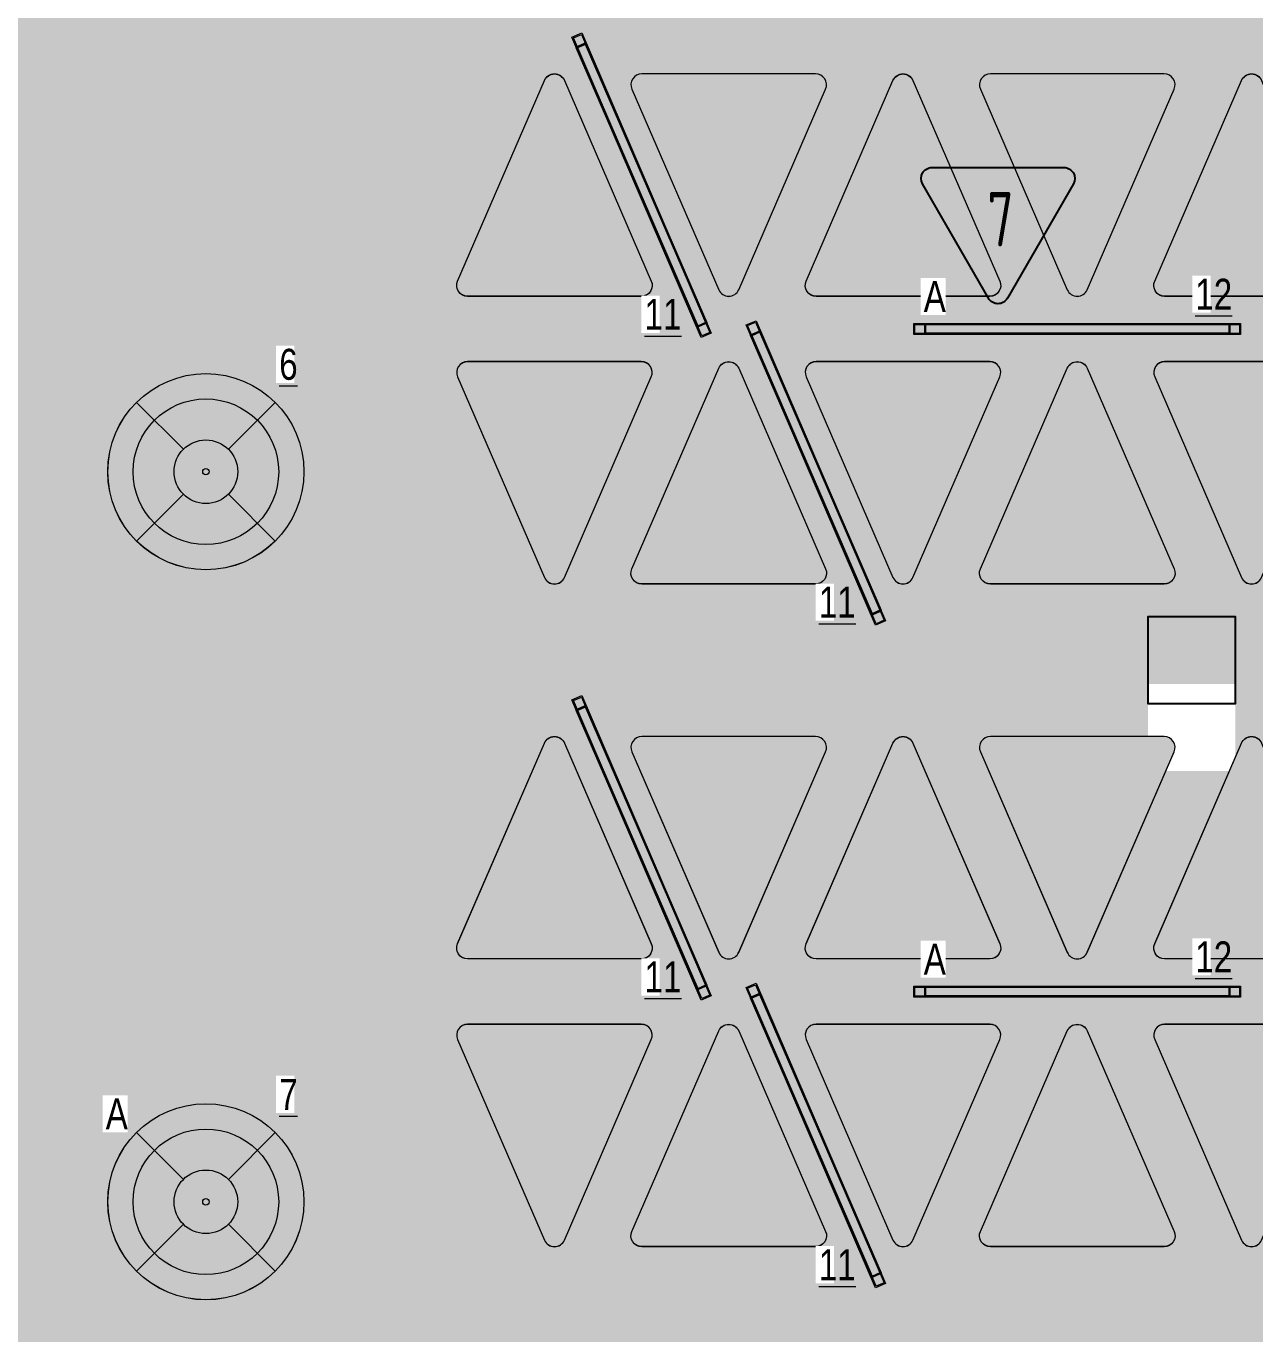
# Model space of a CAD drawing. Header units: millimetres. Extents: x -510890 to 418982, y -118257 to 141350.
# Drawn here: x -64646 to -59006, y 109817 to 115820 of the extents above; entities that cross this region are included whole.
import ezdxf

# ---------------------------------------------------------------- set-up
doc = ezdxf.new("R2010")
doc.units = ezdxf.units.MM
for name, color, linetype, lineweight in [('_ЭОМ_ОБЩ_Освещение_текст тип светильника', 172, 'Continuous', 50), ('_ЭОМ_светильник А', 1, 'Continuous', 35), ('_ЭОМ_светильник Р', 4, 'Continuous', 35), ('АР_Потолки_Штриховка', 252, 'Continuous', 0)]:
    doc.layers.add(name, color=color, linetype=linetype, lineweight=lineweight)
doc.layers.add('RAL 9010', color=7, linetype='Continuous')
doc.layers.add('X-ref Light', color=250, linetype='Continuous')
for name, color, linetype, lineweight, true_color in [('АР_Потолок_RAL 095 85 40', 7, 'Continuous', 5, 0xddc87a), ('АР_Потолок_RAL 100 70 20', 7, 'Continuous', 5, 0xb3ac85), ('АР_Потолок_Покраска', 7, 'Continuous', 5, 0x007399)]:
    doc.layers.add(name, color=color, linetype=linetype, lineweight=lineweight, true_color=true_color)
doc.layers.get('X-ref Light').off()
doc.styles.add('ISOCPEUR', font='isocpeur.ttf', dxfattribs={"height": 799.9999999999999})
doc.styles.add('ГОСТ', font='cad.shx', dxfattribs={"width": 0.8})

# ---------------------------------------------------------------- blocks, each defined once
blk = doc.blocks.new('A$C4757d704')
at = {"true_color": 0xf8f6b0, "transparency": 33554687}
h = blk.add_hatch(color=51, dxfattribs=at)
h.dxf.hatch_style = 1
h.paths.add_polyline_path([(213.8624240825741, 686.4852035840837), (131.8888672508434, 768.4587604158228, 0.198841386224367), (0.1738138333512325, 450.347627666637, 0.1989833504630757), (132.0626810841545, 132.06268108414), (213.8624240825695, 213.8624240825578, -0.1989123673796465), (115.9790415045762, 450.1738138333185, -0.1989123673796514)])
edge = h.paths.add_edge_path()
edge.add_arc((450.1738138333512, 450.1738138333185), 334.194772328775, 135.0000000000014, 180)
edge.add_arc((450.1738138333512, 450.1738138333185), 334.194772328775, 180, 224.9999999999975)
edge.add_line((213.8624240825695, 213.8624240825578), (346.9345847065837, 346.9345847065766))
edge.add_ellipse((450.1738138333512, 450.1738138333185), major_axis=(-146.0023180000051, 0), ratio=0.9999999999999303, start_angle=315.0000000000051, end_angle=404.9999999999949, ccw=False)
edge.add_line((346.9345847065838, 553.4130429600605), (213.8624240825741, 686.4852035840837))
edge = h.paths.add_edge_path()
edge.add_line((213.8624240825741, 686.4852035840837), (346.9345847065837, 553.4130429600605))
edge.add_ellipse((450.1738138333512, 450.1738138333185), major_axis=(-146.0023180000051, 0), ratio=0.9999999999999303, start_angle=225.000000000002, end_angle=315.0000000000051, ccw=False)
edge.add_line((553.4130429601197, 553.4130429600615), (686.4852035841284, 686.4852035840837))
edge.add_arc((450.1738138333512, 450.1738138333185), 334.1947723287751, 44.99999999999855, 135.0000000000014)
h.paths.add_polyline_path([(131.8888672508434, 768.4587604158228), (213.8624240825741, 686.4852035840837, -0.4142135623731099), (686.4852035841284, 686.4852035840837), (768.4587604158592, 768.4587604158228, 0.4143735626423198)])
h.paths.add_polyline_path([(768.4587604158592, 768.4587604158228), (686.4852035841284, 686.4852035840837, -0.1989123673796514), (784.3685861621262, 450.1738138333185, -0.1989123673796514), (686.4852035841284, 213.8624240825533), (768.2849465825407, 132.0626810841327, 0.1989833504630816), (900.1738138333512, 450.347627666637, 0.198841386224367)])
edge = h.paths.add_edge_path()
edge.add_line((686.4852035841284, 686.4852035840837), (553.4130429601175, 553.4130429600593))
edge.add_ellipse((450.1738138333512, 450.1738138333185), major_axis=(-146.0023180000051, 0), ratio=0.9999999999999303, start_angle=495.000000000005, end_angle=585.000000000002, ccw=False)
edge.add_line((553.4130429601188, 346.9345847065764), (686.4852035841284, 213.8624240825533))
edge.add_arc((450.1738138333512, 450.1738138333185), 334.194772328775, 315.0000000000014, 360)
edge.add_arc((450.1738138333513, 450.1738138333185), 334.194772328775, 0, 44.99999999999856)
edge = h.paths.add_edge_path()
edge.add_ellipse((450.1738138333512, 450.1738138333185), major_axis=(-146.0023180000051, 0), ratio=0.9999999999999303, start_angle=404.9999999999949, end_angle=495.000000000005, ccw=False)
edge.add_line((346.9345847065837, 346.9345847065765), (213.8624240825695, 213.8624240825578))
edge.add_arc((450.1738138333512, 450.1738138333185), 334.194772328775, 224.9999999999975, 315.0000000000014)
edge.add_line((686.4852035841284, 213.8624240825533), (553.4130429601188, 346.9345847065764))
h.paths.add_polyline_path([(768.2849465825407, 132.0626810841327), (686.4852035841284, 213.8624240825533, -0.4142135623731155), (213.8624240825695, 213.8624240825578), (132.0626810841545, 132.06268108414, 0.4140535802038305)])
edge = h.paths.add_edge_path()
edge.add_ellipse((450.1738138333512, 450.1738138333185), major_axis=(-146.0023180000051, 0), ratio=0.9999999999999303, start_angle=495.000000000005, end_angle=585.0000000000019)
edge.add_ellipse((450.1738138333512, 450.1738138333185), major_axis=(-146.0023180000051, 0), ratio=0.9999999999999303, start_angle=225.000000000002, end_angle=315.0000000000051)
edge.add_ellipse((450.1738138333512, 450.1738138333185), major_axis=(-146.0023180000051, 0), ratio=0.9999999999999303, start_angle=315.0000000000051, end_angle=404.9999999999948)
edge.add_ellipse((450.1738138333512, 450.1738138333185), major_axis=(-146.0023180000051, 0), ratio=0.9999999999999303, start_angle=404.9999999999948, end_angle=495.000000000005)
edge = h.paths.add_edge_path(flags=0)
edge.add_ellipse((450.1738138333512, 450.1738138333185), major_axis=(-14.60023180000948, 0), ratio=0.999999999998702, start_angle=0, end_angle=360)
edge = h.paths.add_edge_path(flags=16)
edge.add_ellipse((450.1738138333512, 450.1738138333185), major_axis=(-14.60023180000948, 0), ratio=0.999999999998702, start_angle=0, end_angle=360)
at = {"layer": 'АР_Потолки_Штриховка', "color": 18, "ltscale": 100, "true_color": 0x000000}
for points in [[(131.8528573591811, 768.4947703074849), (346.9345847065761, 553.4130429600682)], [(768.4947703075213, 768.4947703074849), (553.4130429601264, 553.4130429600682)], [(346.9345847065761, 346.9345847065688), (131.8528573591811, 131.8528573591666)], [(553.4130429601264, 346.9345847065688), (768.4947703075213, 131.852857359152)]]:
    blk.add_lwpolyline(points, dxfattribs=at)
for centre, radius in [((450.1738138333512, 450.347627666637), 450), ((450.1738138333512, 450.1738138333185), 334.194772328775)]:
    blk.add_circle(centre, radius, dxfattribs=at)
for major_axis, ratio, start_param, end_param in [((-146.0023180000051, 0), 0.9999999999999303, 3.926990816987276, 10.21017612416686), ((-146.0023180000051, 0), 0.9999999999999303, 3.926990816987276, 10.21017612416686), ((-14.60023180000948, 0), 0.999999999998702, 3.926990816987891, 10.21017612416748)]:
    blk.add_ellipse((450.1738138333512, 450.1738138333185), major_axis=major_axis, ratio=ratio, start_param=start_param, end_param=end_param, dxfattribs=at)
blk = doc.blocks.new('RVE-PLS5070-1500-P')
at = {"color": 0, "linetype": 'ByBlock', "lineweight": -2, "ltscale": 40}
for points in [[(750, -25), (-750, -25), (-750, 25), (750, 25)], [(745, -20), (-745, -20), (-745, 20), (745, 20)]]:
    blk.add_lwpolyline(points, close=True, dxfattribs=at)
blk = doc.blocks.new('светильник школа коридор')
at = {"color": 0, "linetype": 'ByBlock', "lineweight": -2}
for points in [[(-318.3209564741701, 318.3209564741665), (-103.2392291267752, 103.2392291267497)], [(318.3209564741701, 318.3209564741665), (103.2392291267752, 103.2392291267497)], [(-103.2392291267752, -103.2392291267497), (-318.3209564741701, -318.3209564741519)], [(103.2392291267752, -103.2392291267497), (318.3209564741701, -318.3209564741665)]]:
    blk.add_lwpolyline(points, dxfattribs=at)
blk.add_circle((0, 0), 334.194772328775, dxfattribs=at)
for major_axis, ratio, start_param, end_param in [((-450.1738138333509, 0), 0.999999999999928, 3.926990816987278, 10.21017612416686), ((-146.0023180000051, 0), 0.9999999999999303, 3.926990816987276, 10.21017612416686), ((-146.0023180000051, 0), 0.9999999999999303, 3.926990816987276, 10.21017612416686), ((-14.60023180000948, 0), 0.999999999998702, 3.926990816987891, 10.21017612416748)]:
    blk.add_ellipse((0, 0), major_axis=major_axis, ratio=ratio, start_param=start_param, end_param=end_param, dxfattribs=at)
blk = doc.blocks.new('A$Cf5012a0c')
at = {"layer": 'АР_Потолки_Штриховка', "color": 18, "lineweight": 18, "ltscale": 100, "true_color": 0x000000}
for points in [[(11221.35030366993, -992.6614311108715), (10664.88366510486, 291.9960689177387), (10619.00333025074, 272.121591888892), (11175.4699688158, -1012.535908139718)], [(11214.77482225513, -990.0608452925808), (10662.28307916736, 285.4205876221531), (10625.57881166553, 269.5210060706013), (11178.0705547533, -1005.960426844133)], [(12220.17593481159, -995.6451892624027), (13620.17593481159, -995.6451892624027), (13620.17593481159, -1045.645189262403), (12220.17593481159, -1045.645189262403)], [(12225.17593481159, -1000.645189262403), (13615.17593481159, -1000.645189262403), (13615.17593481159, -1040.645189262403), (12225.17593481159, -1040.645189262403)], [(12021.35030366993, -2313.411970354093), (11464.88366510486, -1028.754470325483), (11419.00333025074, -1048.628947354329), (11975.4699688158, -2333.28644738294)], [(12014.77482225513, -2310.811384535802), (11462.28307916736, -1035.329951621068), (11425.57881166553, -1051.22953317262), (11978.0705547533, -2326.710966087354)], [(11221.35030366993, -4034.162509716523), (10664.88366510486, -2749.505009687913), (10619.00333025074, -2769.37948671676), (11175.4699688158, -4054.03698674537)], [(11214.77482225513, -4031.561923898233), (10662.28307916736, -2756.080490983499), (10625.57881166553, -2771.980072535051), (11178.0705547533, -4047.461505449784)], [(12021.35030366993, -5354.913048959745), (11464.88366510486, -4070.255548931134), (11419.00333025074, -4090.130025959981), (11975.4699688158, -5374.787525988591)], [(12014.77482225513, -5352.312463141454), (11462.28307916736, -4076.83103022672), (11425.57881166553, -4092.730611778272), (11978.0705547533, -5368.212044693006)], [(12220.17593481159, -4037.146267868055), (13620.17593481159, -4037.146267868055), (13620.17593481159, -4087.146267868055), (12220.17593481159, -4087.146267868055)], [(12225.17593481159, -4042.146267868055), (13615.17593481159, -4042.146267868055), (13615.17593481159, -4082.146267868055), (12225.17593481159, -4082.146267868055)]]:
    blk.add_lwpolyline(points, close=True, dxfattribs=at)
for points in [[(10964.90677549457, -800.770712233556, -0.5396909000634912), (10919.02643968677, -870.6451892624027), (10121.32366373157, -870.6451892624027, -0.5396909000634947), (10075.44332887745, -800.770712233556), (10474.29471685505, 119.9798269500607, -0.6566107861974896), (10566.05538751697, 119.9798269500607), (10964.90677549457, -800.770712233556)], [(11764.90677549457, 80.23087301157648, 0.5396909000634912), (11719.02643968677, 150.1053500404232), (10921.32366373157, 150.1053500404232, 0.5396909000634947), (10875.44332887745, 80.23087301157648), (11274.29471685505, -840.5196662912495, 0.6566107861974896), (11366.05538751697, -840.5196662912495), (11764.90677549457, 80.23087301157648)], [(12564.90677549457, -800.770712233556, -0.5396909000634912), (12519.02643968677, -870.6451892624027), (11721.32366373157, -870.6451892624027, -0.5396909000634947), (11675.44332887745, -800.770712233556), (12074.29471685505, 119.9798269500607, -0.6566107861974896), (12166.05538751697, 119.9798269500607), (12564.90677549457, -800.770712233556)], [(13364.90677549457, 80.23087301157648, 0.5396909000634912), (13319.02643968677, 150.1053500404232), (12521.32366373157, 150.1053500404232, 0.5396909000634947), (12475.44332887745, 80.23087301157648), (12874.29471685505, -840.5196662912495, 0.6566107861974896), (12966.05538751697, -840.5196662912495), (13364.90677549457, 80.23087301157648)], [(14164.90677549457, -800.770712233556, -0.5396909000634912), (14119.02643968677, -870.6451892624027), (13321.32366373157, -870.6451892624027, -0.5396909000634947), (13275.44332887745, -800.770712233556), (13674.29471685505, 119.9798269500607, -0.6566107861974896), (13766.05538751697, 119.9798269500607), (14164.90677549457, -800.770712233556)], [(10964.90677549457, -1240.51966617204, 0.5396909000634912), (10919.02643968677, -1170.645189262403), (10121.32366373157, -1170.645189262403, 0.5396909000634947), (10075.44332887745, -1240.51966617204), (10474.29471685505, -2161.270205474866, 0.6566107861974896), (10566.05538751697, -2161.270205474866), (10964.90677549457, -1240.51966617204)], [(11764.90677549457, -2121.521251536382, -0.5396909000634912), (11719.02643968677, -2191.395728565229), (10921.32366373157, -2191.395728565229, -0.5396909000634947), (10875.44332887745, -2121.521251536382), (11274.29471685505, -1200.770712233556, -0.6566107861974896), (11366.05538751697, -1200.770712233556), (11764.90677549457, -2121.521251536382)], [(12564.90677549457, -1240.51966617204, 0.5396909000634912), (12519.02643968677, -1170.645189262403), (11721.32366373157, -1170.645189262403, 0.5396909000634947), (11675.44332887745, -1240.51966617204), (12074.29471685505, -2161.270205474866, 0.6566107861974896), (12166.05538751697, -2161.270205474866), (12564.90677549457, -1240.51966617204)], [(13364.90677549457, -2121.521251536382, -0.5396909000634912), (13319.02643968677, -2191.395728565229), (12521.32366373157, -2191.395728565229, -0.5396909000634947), (12475.44332887745, -2121.521251536382), (12874.29471685505, -1200.770712233556, -0.6566107861974896), (12966.05538751697, -1200.770712233556), (13364.90677549457, -2121.521251536382)], [(14164.90677549457, -1240.51966617204, 0.5396909000634912), (14119.02643968677, -1170.645189262403), (13321.32366373157, -1170.645189262403, 0.5396909000634947), (13275.44332887745, -1240.51966617204), (13674.29471685505, -2161.270205474866, 0.6566107861974896), (13766.05538751697, -2161.270205474866), (14164.90677549457, -1240.51966617204)], [(10964.90677549457, -3842.271790839208, -0.5396909000634912), (10919.02643968677, -3912.146267868055), (10121.32366373157, -3912.146267868055, -0.5396909000634947), (10075.44332887745, -3842.271790839208), (10474.29471685505, -2921.521251655591, -0.6566107861974896), (10566.05538751697, -2921.521251655591), (10964.90677549457, -3842.271790839208)], [(11764.90677549457, -2961.270205594075, 0.5396909000634912), (11719.02643968677, -2891.395728565229), (10921.32366373157, -2891.395728565229, 0.5396909000634947), (10875.44332887745, -2961.270205594075), (11274.29471685505, -3882.020744896901, 0.6566107861974896), (11366.05538751697, -3882.020744896901), (11764.90677549457, -2961.270205594075)], [(12564.90677549457, -3842.271790839208, -0.5396909000634912), (12519.02643968677, -3912.146267868055), (11721.32366373157, -3912.146267868055, -0.5396909000634947), (11675.44332887745, -3842.271790839208), (12074.29471685505, -2921.521251655591, -0.6566107861974896), (12166.05538751697, -2921.521251655591), (12564.90677549457, -3842.271790839208)], [(13364.90677549457, -2961.270205594075, 0.5396909000634912), (13319.02643968677, -2891.395728565229), (12521.32366373157, -2891.395728565229, 0.5396909000634947), (12475.44332887745, -2961.270205594075), (12874.29471685505, -3882.020744896901, 0.6566107861974896), (12966.05538751697, -3882.020744896901), (13364.90677549457, -2961.270205594075)], [(14164.90677549457, -3842.271790839208, -0.5396909000634912), (14119.02643968677, -3912.146267868055), (13321.32366373157, -3912.146267868055, -0.5396909000634947), (13275.44332887745, -3842.271790839208), (13674.29471685505, -2921.521251655591, -0.6566107861974896), (13766.05538751697, -2921.521251655591), (14164.90677549457, -3842.271790839208)], [(10964.90677549457, -4282.020744777692, 0.5396909000634912), (10919.02643968677, -4212.146267868055), (10121.32366373157, -4212.146267868055, 0.5396909000634947), (10075.44332887745, -4282.020744777692), (10474.29471685505, -5202.771284080518, 0.6566107861974896), (10566.05538751697, -5202.771284080518), (10964.90677549457, -4282.020744777692)], [(11764.90677549457, -5163.022330142034, -0.5396909000634912), (11719.02643968677, -5232.89680717088), (10921.32366373157, -5232.89680717088, -0.5396909000634947), (10875.44332887745, -5163.022330142034), (11274.29471685505, -4242.271790839208, -0.6566107861974896), (11366.05538751697, -4242.271790839208), (11764.90677549457, -5163.022330142034)], [(12564.90677549457, -4282.020744777692, 0.5396909000634912), (12519.02643968677, -4212.146267868055), (11721.32366373157, -4212.146267868055, 0.5396909000634947), (11675.44332887745, -4282.020744777692), (12074.29471685505, -5202.771284080518, 0.6566107861974896), (12166.05538751697, -5202.771284080518), (12564.90677549457, -4282.020744777692)], [(13364.90677549457, -5163.022330142034, -0.5396909000634912), (13319.02643968677, -5232.89680717088), (12521.32366373157, -5232.89680717088, -0.5396909000634947), (12475.44332887745, -5163.022330142034), (12874.29471685505, -4242.271790839208, -0.6566107861974896), (12966.05538751697, -4242.271790839208), (13364.90677549457, -5163.022330142034)], [(14164.90677549457, -4282.020744777692, 0.5396909000634912), (14119.02643968677, -4212.146267868055), (13321.32366373157, -4212.146267868055, 0.5396909000634947), (13275.44332887745, -4282.020744777692), (13674.29471685505, -5202.771284080518, 0.6566107861974896), (13766.05538751697, -5202.771284080518), (14164.90677549457, -4282.020744777692)]]:
    blk.add_lwpolyline(points, format="xyb", dxfattribs=at)
at = {"layer": '_ЭОМ_светильник А', "color": 18, "lineweight": 18, "ltscale": 100, "true_color": 0x000000, "rotation": 180}
for p in [(12920.17593481159, -1020.645189262403), (12920.17593481159, -4062.146267868055)]:
    blk.add_blockref('RVE-PLS5070-1500-P', p, dxfattribs=at)
at = {"layer": '_ЭОМ_светильник Р', "color": 18, "lineweight": 18, "ltscale": 100, "true_color": 0x000000, "rotation": 293.3109098092323}
for p in [(10920.17681696033, -360.2699196109897), (11720.17681696033, -1681.020458854211), (10920.17681696033, -3401.770998216642), (11720.17681696039, -4722.521537459863)]:
    blk.add_blockref('RVE-PLS5070-1500-P', p, dxfattribs=at)
at = {"layer": '_ЭОМ_светильник Р', "color": 18, "lineweight": 18, "ltscale": 100, "true_color": 0x000000}
blk.add_blockref('светильник школа коридор', (8920.173813833331, -1675.604270818818), dxfattribs=at)
at = {"layer": 'X-ref Light', "color": 18, "linetype": 'ByBlock', "lineweight": 18, "ltscale": 40, "true_color": 0x000000}
for p in [(8470, -2125.778084652149), (8470, -5476.986626289843)]:
    blk.add_blockref('A$C4757d704', p, dxfattribs=at)
at = {"layer": '_ЭОМ_ОБЩ_Освещение_текст тип светильника', "color": 18, "lineweight": 18, "ltscale": 40, "true_color": 0x000000, "char_height": 142.1875, "width": 55.871829552576, "attachment_point": 1, "style": 'ГОСТ', "bg_fill": 3, "box_fill_scale": 1.1, "bg_fill_color": 256, "bg_fill_transparency": 0}
for s, insert in [('{\\L12}', (13462.00155781343, -789.9373374002171)), ('{\\L11}', (10933.89741448849, -882.1700273408787)), ('{\\L6}', (9256.830264539632, -1111.414718548069)), ('{\\L11}', (11733.89741448849, -2202.9205665841)), ('{\\L12}', (13462.00155781343, -3831.438416005869)), ('{\\L11}', (10933.89741448849, -3923.671105946531)), ('{\\L11}', (11733.89741448854, -5244.421645189752))]:
    blk.add_mtext(s, dxfattribs=dict(at, insert=insert))
at = {"layer": '_ЭОМ_светильник А', "color": 18, "lineweight": 18, "ltscale": 100, "true_color": 0x000000, "char_height": 142.1875, "width": 86.04374658316377, "attachment_point": 1, "style": 'ГОСТ', "bg_fill": 3, "box_fill_scale": 1.1, "bg_fill_color": 256, "bg_fill_transparency": 0}
for insert in [(12215.31766972854, -800.1153723645257), (12215.31766972854, -3841.616450970178), (8460.386277720507, -4551.971466795832, 4.999999999999952e-09)]:
    blk.add_mtext('А', dxfattribs=dict(at, insert=insert))
at = {"layer": '_ЭОМ_светильник А', "color": 18, "lineweight": 18, "ltscale": 100, "true_color": 0x000000}
blk.add_blockref('светильник школа коридор', (8920.173813833331, -5026.812812456512), dxfattribs=at)
at = {"layer": '_ЭОМ_ОБЩ_Освещение_текст тип светильника', "color": 18, "lineweight": 18, "ltscale": 40, "true_color": 0x000000, "insert": (9256.830264539632, -4462.623260185763), "char_height": 142.1875, "width": 55.871829552576, "attachment_point": 1, "style": 'ГОСТ', "bg_fill": 3, "box_fill_scale": 1.1, "bg_fill_color": 256, "bg_fill_transparency": 0}
blk.add_mtext('{\\L7}', dxfattribs=at)

msp = doc.modelspace()

# ---------------------------------------------------------------- hatches: boundary and pattern name
at = {"layer": 'RAL 9010', "ltscale": 100, "true_color": 0xe1be89}
h = msp.add_hatch(color=31, dxfattribs=at)
h.dxf.hatch_style = 1
h.paths.add_polyline_path([(-60574.93872545763, 115570.5569352631, 0.6566107861821062), (-60666.6993961187, 115570.5569352631), (-61065.55078418433, 114649.8063958763, 0.5396909000704397), (-61019.67044902113, 114579.9319190497), (-60221.96767303203, 114579.9319190497, 0.539690900070439), (-60176.08733758154, 114649.8063963139)])
h = msp.add_hatch(color=31, dxfattribs=at)
h.dxf.hatch_style = 1
h.paths.add_polyline_path([(-62266.69939611963, 113289.3069028384, 0.6566107862158973), (-62174.93872545669, 113289.3069028384), (-61776.08733759615, 114210.057441871, 0.5396909000551943), (-61821.96767299289, 114279.9319190497), (-62619.67044906027, 114279.9319190497, 0.5396909000551955), (-62665.55078416971, 114210.0574423085)])
h = msp.add_hatch(color=31, dxfattribs=at)
h.dxf.hatch_style = 1
h.paths.add_polyline_path([(-60265.55078418527, 113329.0558565713, 0.5396909000551949), (-60219.67044902113, 113259.1813797469), (-59421.96767303203, 113259.1813797469, 0.5396909000551949), (-59376.0873375806, 113329.0558570089), (-59774.93872545669, 114249.8063960774, 0.6566107862158973), (-59866.69939611963, 114249.8063960774)])
h = msp.add_hatch(color=31, dxfattribs=at)
h.dxf.hatch_style = 1
h.paths.add_polyline_path([(-60976.0873375806, 112489.3069024849, 0.539690900055195), (-61021.96767303203, 112559.1813797469), (-61819.67044902113, 112559.1813797469, 0.5396909000551948), (-61865.55078418527, 112489.3069029224), (-61466.69939611963, 111568.5563634164, 0.6566107862158973), (-61374.93872545669, 111568.5563634164)])
h = msp.add_hatch(color=31, dxfattribs=at)
h.dxf.hatch_style = 1
h.paths.add_polyline_path([(-58974.93872545763, 112529.0558566575, 0.6566107861821062), (-59066.6993961187, 112529.0558566575), (-59465.55078418433, 111608.3053172707, 0.5396909000704397), (-59419.67044902113, 111538.430840444), (-58621.96767303203, 111538.430840444, 0.539690900070439), (-58576.08733758154, 111608.3053177082)])
h = msp.add_hatch(color=31, dxfattribs=at)
h.dxf.hatch_style = 1
h.paths.add_polyline_path([(-61019.67044906027, 111238.430840444, 0.5396909000551953), (-61065.55078416971, 111168.5563637029), (-60666.69939611963, 110247.8058242328, 0.6566107862158973), (-60574.93872545669, 110247.8058242328), (-60176.08733759615, 111168.5563632653, 0.5396909000551949), (-60221.96767299289, 111238.430840444)])
at = {"layer": 'АР_Потолки_Штриховка', "ltscale": 100, "true_color": 0xf8f6b0}
h = msp.add_hatch(color=51, dxfattribs=at)
h.dxf.hatch_style = 1
h.paths.add_polyline_path([(-61526.23800943852, 114460.5081544036), (-62078.71103380681, 115735.9976959342), (-62115.41530130864, 115720.0981143827), (-61562.94227694035, 114444.6085727329)])
h = msp.add_hatch(color=51, dxfattribs=at)
h.dxf.hatch_style = 1
h.paths.add_polyline_path([(-60726.23800943852, 113139.7576151604), (-61278.71103380681, 114415.247156691), (-61315.41530130864, 114399.3475751395), (-60762.94227694035, 113123.8580334897)])
h = msp.add_hatch(color=51, dxfattribs=at)
h.dxf.hatch_style = 1
h.paths.add_polyline_path([(-60515.81817816258, 114449.9319190497), (-59125.81817816258, 114449.9319190497), (-59125.81817816258, 114409.9319190497), (-60515.81817816258, 114409.9319190497)])
h = msp.add_hatch(color=51, dxfattribs=at)
h.dxf.hatch_style = 1
h.paths.add_polyline_path([(-61526.23800943852, 111419.007075798), (-62078.71103380681, 112694.4966173286), (-62115.41530130864, 112678.597035777), (-61562.94227694035, 111403.1074941272)])
h = msp.add_hatch(color=51, dxfattribs=at)
h.dxf.hatch_style = 1
h.paths.add_polyline_path([(-60515.81817816258, 111408.430840444), (-59125.81817816258, 111408.430840444), (-59125.81817816258, 111368.430840444), (-60515.81817816258, 111368.430840444)])
h = msp.add_hatch(color=51, dxfattribs=at)
h.dxf.hatch_style = 1
h.paths.add_polyline_path([(-60726.23800943852, 110098.2565365548), (-61278.71103380681, 111373.7460780854), (-61315.41530130864, 111357.8464965338), (-60762.94227694035, 110082.356954884)])
at = {"layer": 'АР_Потолок_RAL 095 85 40', "transparency": 33554687}
h = msp.add_hatch(color=256, dxfattribs=at)
h.dxf.hatch_style = 1
h.paths.add_polyline_path([(-60976.0873375806, 115530.8079810905, 0.539690900055195), (-61021.96767303203, 115600.6824583525), (-61819.67044902113, 115600.6824583525, 0.5396909000551948), (-61865.55078418527, 115530.8079815281), (-61466.69939611963, 114610.057442022, 0.6566107862158973), (-61374.93872545669, 114610.057442022)])
h = msp.add_hatch(color=256, dxfattribs=at)
h.dxf.hatch_style = 1
h.paths.add_polyline_path([(-58974.93872545763, 115570.5569352631, 0.6566107861821062), (-59066.6993961187, 115570.5569352631), (-59465.55078418433, 114649.8063958763, 0.5396909000704397), (-59419.67044902113, 114579.9319190497), (-58621.96767303203, 114579.9319190497, 0.539690900070439), (-58576.08733758154, 114649.8063963139)])
h = msp.add_hatch(color=256, dxfattribs=at)
h.dxf.hatch_style = 1
h.paths.add_polyline_path([(-61019.67044906027, 114279.9319190497, 0.5396909000551953), (-61065.55078416971, 114210.0574423085), (-60666.69939611963, 113289.3069028384, 0.6566107862158973), (-60574.93872545669, 113289.3069028384), (-60176.08733759615, 114210.057441871, 0.5396909000551949), (-60221.96767299289, 114279.9319190497)])
h = msp.add_hatch(color=256, dxfattribs=at)
h.dxf.hatch_style = 1
h.paths.add_polyline_path([(-62174.93872545763, 112529.0558566575, 0.6566107861821062), (-62266.6993961187, 112529.0558566575), (-62665.55078418433, 111608.3053172707, 0.5396909000704397), (-62619.67044902113, 111538.430840444), (-61821.96767303203, 111538.430840444, 0.539690900070439), (-61776.08733758154, 111608.3053177082)])
h = msp.add_hatch(color=256, dxfattribs=at)
h.dxf.hatch_style = 1
h.paths.add_polyline_path([(-59866.69939611963, 111568.5563634164, 0.6566107862158973), (-59774.93872545669, 111568.5563634164), (-59376.0873375806, 112489.3069024849, 0.5396909000551949), (-59421.96767303203, 112559.1813797469), (-60219.67044902113, 112559.1813797469, 0.5396909000551949), (-60265.55078418527, 112489.3069029224)])
h = msp.add_hatch(color=256, dxfattribs=at)
h.dxf.hatch_style = 1
h.paths.add_polyline_path([(-61374.93872545669, 111208.3053174717, 0.6566107862158973), (-61466.69939611963, 111208.3053174717), (-61865.55078418527, 110287.5547779657, 0.5396909000551949), (-61819.67044902113, 110217.6803011412), (-61021.96767303203, 110217.6803011412, 0.5396909000551945), (-60976.0873375806, 110287.5547784032)])
h = msp.add_hatch(color=256, dxfattribs=at)
h.dxf.hatch_style = 1
h.paths.add_polyline_path([(-59066.69939611963, 110247.8058242328, 0.6566107862158973), (-58974.93872545669, 110247.8058242328), (-58576.08733759615, 111168.5563632653, 0.5396909000551943), (-58621.96767299289, 111238.430840444), (-59419.67044906027, 111238.430840444, 0.5396909000551955), (-59465.55078416971, 111168.5563637029)])
at = {"layer": 'АР_Потолок_RAL 100 70 20', "transparency": 33554687}
h = msp.add_hatch(color=256, dxfattribs=at)
h.dxf.hatch_style = 1
h.paths.add_polyline_path([(-62174.93872545763, 115570.5569352631, 0.6566107861821062), (-62266.6993961187, 115570.5569352631), (-62665.55078418433, 114649.8063958763, 0.5396909000704397), (-62619.67044902113, 114579.9319190497), (-61821.96767303203, 114579.9319190497, 0.539690900070439), (-61776.08733758154, 114649.8063963139)])
h = msp.add_hatch(color=256, dxfattribs=at)
h.dxf.hatch_style = 1
h.paths.add_polyline_path([(-59866.69939611963, 114610.057442022, 0.6566107862158973), (-59774.93872545669, 114610.057442022), (-59376.0873375806, 115530.8079810905, 0.5396909000551949), (-59421.96767303203, 115600.6824583525), (-60219.67044902113, 115600.6824583525, 0.5396909000551949), (-60265.55078418527, 115530.8079815281)])
h = msp.add_hatch(color=256, dxfattribs=at)
h.dxf.hatch_style = 1
h.paths.add_polyline_path([(-61374.93872545669, 114249.8063960774, 0.6566107862158973), (-61466.69939611963, 114249.8063960774), (-61865.55078418527, 113329.0558565713, 0.5396909000551949), (-61819.67044902113, 113259.1813797469), (-61021.96767303203, 113259.1813797469, 0.5396909000551945), (-60976.0873375806, 113329.0558570089)])
h = msp.add_hatch(color=256, dxfattribs=at)
h.dxf.hatch_style = 1
h.paths.add_polyline_path([(-59066.69939611963, 113289.3069028384, 0.6566107862158973), (-58974.93872545669, 113289.3069028384), (-58576.08733759615, 114210.057441871, 0.5396909000551943), (-58621.96767299289, 114279.9319190497), (-59419.67044906027, 114279.9319190497, 0.5396909000551955), (-59465.55078416971, 114210.0574423085)])
h = msp.add_hatch(color=256, dxfattribs=at)
h.dxf.hatch_style = 1
h.paths.add_polyline_path([(-60574.93872545763, 112529.0558566575, 0.6566107861821062), (-60666.6993961187, 112529.0558566575), (-61065.55078418433, 111608.3053172707, 0.5396909000704397), (-61019.67044902113, 111538.430840444), (-60221.96767303203, 111538.430840444, 0.539690900070439), (-60176.08733758154, 111608.3053177082)])
h = msp.add_hatch(color=256, dxfattribs=at)
h.dxf.hatch_style = 1
h.paths.add_polyline_path([(-62266.69939611963, 110247.8058242328, 0.6566107862158973), (-62174.93872545669, 110247.8058242328), (-61776.08733759615, 111168.5563632653, 0.5396909000551943), (-61821.96767299289, 111238.430840444), (-62619.67044906027, 111238.430840444, 0.5396909000551955), (-62665.55078416971, 111168.5563637029)])
h = msp.add_hatch(color=256, dxfattribs=at)
h.dxf.hatch_style = 1
h.paths.add_polyline_path([(-60265.55078418527, 110287.5547779657, 0.5396909000551949), (-60219.67044902113, 110217.6803011412), (-59421.96767303203, 110217.6803011412, 0.5396909000551949), (-59376.0873375806, 110287.5547784032), (-59774.93872545669, 111208.3053174717, 0.6566107862158973), (-59866.69939611963, 111208.3053174717)])
at = {"layer": 'АР_Потолок_Покраска'}
h = msp.add_hatch(dxfattribs=at)
h.set_pattern_fill('CROSS', color=256, scale=25)
h.set_pattern_definition([(0, (0, 0), (158.75, 158.75), [79.375, -238.125]), (90, (39.6875, -39.6875), (-158.75, 158.75), [79.375, -238.125])])
h.paths.add_polyline_path([(-59095.75909551562, 112400.6824583648), (-59495.75909551562, 112400.6824583648), (-59495.75909551556, 112800.6824583648), (-59095.75909551565, 112800.6824583648)], flags=16)
edge = h.paths.add_edge_path()
edge.add_line((-75318.65711988448, 112800.6872824757), (-75318.65621402282, 118400.7051538053))
edge.add_line((-75318.65621402282, 118400.7051538053), (-52975.75909551542, 118400.6824583647))
edge.add_line((-52975.75909551542, 118400.6824583647), (-52975.75909551553, 124800.6824583525))
edge.add_line((-52975.75909551553, 124800.6824583525), (-53495.75909551539, 124800.6824583525))
edge.add_line((-53495.75909551539, 124800.6824583525), (-53495.75909551539, 124520.6824583525))
edge.add_line((-53495.75909551539, 124520.6824583525), (-59095.75909551562, 124520.6824583525))
edge.add_line((-59095.75909551562, 124520.6824583525), (-59095.75909551562, 127350.6824583525))
edge.add_line((-59095.75909551562, 127350.6824583525), (-49605.75909737786, 127350.6824583523))
edge.add_line((-49605.75909737786, 127350.6824583523), (-49605.75910657821, 124550.6824583525))
edge.add_line((-49605.75910657821, 124550.6824583525), (-47965.75909551531, 124550.6824583525))
edge.add_line((-47965.75909551531, 124550.6824583525), (-47965.7590955153, 121815.5996680575))
edge.add_line((-47965.7590955153, 121815.5996680575), (-47215.87982837165, 121815.5996680575))
edge.add_line((-47215.87982837165, 121815.5996680575), (-47215.80883499044, 118800.6824583525))
edge.add_line((-47215.80883499044, 118800.6824583525), (-47495.75909551527, 118800.6824583525))
edge.add_line((-47495.75909551527, 118800.6824583525), (-47495.75909551527, 118400.6824583525))
edge.add_line((-47495.75909551527, 118400.6824583525), (-47215.7590955153, 118400.6824583648))
edge.add_line((-47215.7590955153, 118400.6824583648), (-47215.7590955153, 115850.6824583648))
edge.add_line((-47215.7590955153, 115850.6824583648), (-53060.75909551539, 115850.6824583603))
edge.add_line((-53060.75909551539, 115850.6824583603), (-53060.75909551102, 114910.6824584058))
edge.add_arc((-62185.86614970997, 115502.5789154782), 9144.283469276654, 272.8206375194019, 356.28873106615686, ccw=False)
edge.add_line((-61735.88026475391, 106369.3739539203), (-62545.88026494134, 106369.3739539417))
edge.add_line((-62545.88026494134, 106369.3739539417), (-62545.88150275615, 101906.5583957726))
edge.add_line((-62545.88150275615, 101906.5583957726), (-65095.75909551617, 101906.5583957727))
edge.add_line((-65095.75909551617, 101906.5583957727), (-65095.75909551579, 112800.6824583525))
edge.add_line((-65095.75909551579, 112800.6824583525), (-75318.65711988448, 112800.6872824757))

# ---------------------------------------------------------------- linework, layer by layer
for points in [[(-75318.65621402282, 118400.7051538053), (-52975.75909551542, 118400.6824583647), (-52975.75909551553, 124800.6824583525), (-53495.75909551539, 124800.6824583525), (-53495.75909551539, 124520.6824583525), (-59095.75909551562, 124520.6824583525), (-59095.75909551562, 127350.6824583525), (-49605.75909737786, 127350.6824583523), (-49605.75910657821, 124550.6824583525), (-47965.75909551531, 124550.6824583525), (-47965.7590955153, 121815.5996680575), (-47215.87982837165, 121815.5996680575), (-47215.80883499044, 118800.6824583525), (-47495.75909551527, 118800.6824583525), (-47495.75909551527, 118400.6824583525), (-47215.7590955153, 118400.6824583648), (-47215.7590955153, 115850.6824583648), (-53060.75909551539, 115850.6824583603), (-53060.75909551102, 114910.6824584058, -0.3812035354375316), (-61735.88026475391, 106369.3739539203), (-62545.88026494134, 106369.3739539417), (-62545.88150275615, 101906.5583957726), (-65095.75909551617, 101906.5583957727)], [(-60488.08263973687, 115170.5775742039), (-59881.86469900753, 115170.5775742037, -0.5773494962845065), (-59838.56344989064, 115095.577811508), (-60141.67233440716, 114570.5778232998, -0.5773541042744643), (-60228.27516241866, 114570.5778232998), (-60531.38382438238, 115095.5774260365, -0.5773491286020777), (-60488.08263973687, 115170.5775742039, -1.710881644036777e-06)]]:
    msp.add_lwpolyline(points, format="xyb")
for points in [[(-59095.75909551561, 112709.1813791325), (-59495.75909551561, 112709.1813791325), (-59495.75909551555, 113109.1813791325), (-59095.75909551564, 113109.1813791324)], [(-59095.75909551561, 112709.1813791325), (-59495.75909551561, 112709.1813791325), (-59495.75909551555, 113109.1813791325), (-59095.75909551564, 113109.1813791324)], [(-59495.75909551558, 113109.1813797469), (-59095.75909551561, 113109.1813797469), (-59095.75909551561, 112709.1813797469), (-59495.75909551558, 112709.1813797469)]]:
    msp.add_lwpolyline(points, close=True)
at = {"layer": 'АР_Потолки_Штриховка', "color": 18, "ltscale": 100, "true_color": 0x000000}
for points in [[(-61519.64380930425, 114457.9156772012), (-62076.11044786931, 115742.5731772298), (-62121.99078272343, 115722.698700201), (-61565.52414415837, 114438.0412001724)], [(-61526.21929071904, 114460.5162630195), (-62078.71103380681, 115735.9976959342), (-62115.41530130864, 115720.0981143827), (-61562.92355822087, 114444.616681468)], [(-60719.64380930425, 113137.165137958), (-61276.11044786931, 114421.8226379866), (-61321.99078272343, 114401.9481609578), (-60765.52414415837, 113117.2906609292)], [(-60726.21929071904, 113139.7657237763), (-61278.71103380681, 114415.247156691), (-61315.41530130864, 114399.3475751395), (-60762.92355822087, 113123.8661422247)], [(-60520.81817816258, 114454.9319190497), (-59120.81817816258, 114454.9319190497), (-59120.81817816258, 114404.9319190497), (-60520.81817816258, 114404.9319190497)], [(-60515.81817816258, 114449.9319190497), (-59125.81817816258, 114449.9319190497), (-59125.81817816258, 114409.9319190497), (-60515.81817816258, 114409.9319190497)], [(-61519.64380930425, 111416.4145985956), (-62076.11044786931, 112701.0720986242), (-62121.99078272343, 112681.1976215953), (-61565.52414415837, 111396.5401215667)], [(-61526.21929071904, 111419.0151844139), (-62078.71103380681, 112694.4966173286), (-62115.41530130864, 112678.597035777), (-61562.92355822087, 111403.1156028623)], [(-60520.81817816258, 111413.430840444), (-59120.81817816258, 111413.430840444), (-59120.81817816258, 111363.430840444), (-60520.81817816258, 111363.430840444)], [(-60515.81817816258, 111408.430840444), (-59125.81817816258, 111408.430840444), (-59125.81817816258, 111368.430840444), (-60515.81817816258, 111368.430840444)], [(-60719.64380930425, 110095.6640593523), (-61276.11044786931, 111380.321559381), (-61321.99078272343, 111360.4470823521), (-60765.52414415837, 110075.7895823235)], [(-60726.21929071904, 110098.2646451706), (-61278.71103380681, 111373.7460780854), (-61315.41530130864, 111357.8464965338), (-60762.92355822087, 110082.3650636191)]]:
    msp.add_lwpolyline(points, close=True, dxfattribs=at)
for points in [[(-61776.0873374796, 114649.8063960785, -0.5396909000634912), (-61821.9676732874, 114579.9319190497), (-62619.6704492426, 114579.9319190497, -0.5396909000634947), (-62665.55078409673, 114649.8063960785), (-62266.69939611913, 115570.5569352622, -0.6566107861974896), (-62174.9387254572, 115570.5569352622), (-61776.0873374796, 114649.8063960785)], [(-60976.0873374796, 115530.8079813237, 0.5396909000634912), (-61021.9676732874, 115600.6824583525), (-61819.6704492426, 115600.6824583525, 0.5396909000634947), (-61865.55078409673, 115530.8079813237), (-61466.69939611913, 114610.0574420208, 0.6566107861974896), (-61374.9387254572, 114610.0574420208), (-60976.0873374796, 115530.8079813237)], [(-60176.0873374796, 114649.8063960785, -0.5396909000634912), (-60221.9676732874, 114579.9319190497), (-61019.6704492426, 114579.9319190497, -0.5396909000634947), (-61065.55078409673, 114649.8063960785), (-60666.69939611913, 115570.5569352622, -0.6566107861974896), (-60574.9387254572, 115570.5569352622), (-60176.0873374796, 114649.8063960785)], [(-59376.0873374796, 115530.8079813237, 0.5396909000634912), (-59421.9676732874, 115600.6824583525), (-60219.6704492426, 115600.6824583525, 0.5396909000634947), (-60265.55078409673, 115530.8079813237), (-59866.69939611913, 114610.0574420208, 0.6566107861974896), (-59774.9387254572, 114610.0574420208), (-59376.0873374796, 115530.8079813237)], [(-58576.0873374796, 114649.8063960785, -0.5396909000634912), (-58621.9676732874, 114579.9319190497), (-59419.6704492426, 114579.9319190497, -0.5396909000634947), (-59465.55078409673, 114649.8063960785), (-59066.69939611913, 115570.5569352622, -0.6566107861974896), (-58974.9387254572, 115570.5569352622), (-58576.0873374796, 114649.8063960785)], [(-61776.0873374796, 114210.0574421401, 0.5396909000634912), (-61821.9676732874, 114279.9319190497), (-62619.6704492426, 114279.9319190497, 0.5396909000634947), (-62665.55078409673, 114210.0574421401), (-62266.69939611913, 113289.3069028372, 0.6566107861974896), (-62174.9387254572, 113289.3069028372), (-61776.0873374796, 114210.0574421401)], [(-60976.0873374796, 113329.0558567757, -0.5396909000634912), (-61021.9676732874, 113259.1813797469), (-61819.6704492426, 113259.1813797469, -0.5396909000634947), (-61865.55078409673, 113329.0558567757), (-61466.69939611913, 114249.8063960785, -0.6566107861974896), (-61374.9387254572, 114249.8063960785), (-60976.0873374796, 113329.0558567757)], [(-60176.0873374796, 114210.0574421401, 0.5396909000634912), (-60221.9676732874, 114279.9319190497), (-61019.6704492426, 114279.9319190497, 0.5396909000634947), (-61065.55078409673, 114210.0574421401), (-60666.69939611913, 113289.3069028372, 0.6566107861974896), (-60574.9387254572, 113289.3069028372), (-60176.0873374796, 114210.0574421401)], [(-59376.0873374796, 113329.0558567757, -0.5396909000634912), (-59421.9676732874, 113259.1813797469), (-60219.6704492426, 113259.1813797469, -0.5396909000634947), (-60265.55078409673, 113329.0558567757), (-59866.69939611913, 114249.8063960785, -0.6566107861974896), (-59774.9387254572, 114249.8063960785), (-59376.0873374796, 113329.0558567757)], [(-58576.0873374796, 114210.0574421401, 0.5396909000634912), (-58621.9676732874, 114279.9319190497), (-59419.6704492426, 114279.9319190497, 0.5396909000634947), (-59465.55078409673, 114210.0574421401), (-59066.69939611913, 113289.3069028372, 0.6566107861974896), (-58974.9387254572, 113289.3069028372), (-58576.0873374796, 114210.0574421401)], [(-61776.0873374796, 111608.3053174729, -0.5396909000634912), (-61821.9676732874, 111538.430840444), (-62619.6704492426, 111538.430840444, -0.5396909000634947), (-62665.55078409673, 111608.3053174729), (-62266.69939611913, 112529.0558566565, -0.6566107861974896), (-62174.9387254572, 112529.0558566565), (-61776.0873374796, 111608.3053174729)], [(-60976.0873374796, 112489.306902718, 0.5396909000634912), (-61021.9676732874, 112559.1813797469), (-61819.6704492426, 112559.1813797469, 0.5396909000634947), (-61865.55078409673, 112489.306902718), (-61466.69939611913, 111568.5563634152, 0.6566107861974896), (-61374.9387254572, 111568.5563634152), (-60976.0873374796, 112489.306902718)], [(-60176.0873374796, 111608.3053174729, -0.5396909000634912), (-60221.9676732874, 111538.430840444), (-61019.6704492426, 111538.430840444, -0.5396909000634947), (-61065.55078409673, 111608.3053174729), (-60666.69939611913, 112529.0558566565, -0.6566107861974896), (-60574.9387254572, 112529.0558566565), (-60176.0873374796, 111608.3053174729)], [(-59376.0873374796, 112489.306902718, 0.5396909000634912), (-59421.9676732874, 112559.1813797469), (-60219.6704492426, 112559.1813797469, 0.5396909000634947), (-60265.55078409673, 112489.306902718), (-59866.69939611913, 111568.5563634152, 0.6566107861974896), (-59774.9387254572, 111568.5563634152), (-59376.0873374796, 112489.306902718)], [(-58576.0873374796, 111608.3053174729, -0.5396909000634912), (-58621.9676732874, 111538.430840444), (-59419.6704492426, 111538.430840444, -0.5396909000634947), (-59465.55078409673, 111608.3053174729), (-59066.69939611913, 112529.0558566565, -0.6566107861974896), (-58974.9387254572, 112529.0558566565), (-58576.0873374796, 111608.3053174729)], [(-61776.0873374796, 111168.5563635344, 0.5396909000634912), (-61821.9676732874, 111238.430840444), (-62619.6704492426, 111238.430840444, 0.5396909000634947), (-62665.55078409673, 111168.5563635344), (-62266.69939611913, 110247.8058242316, 0.6566107861974896), (-62174.9387254572, 110247.8058242316), (-61776.0873374796, 111168.5563635344)], [(-60976.0873374796, 110287.5547781701, -0.5396909000634912), (-61021.9676732874, 110217.6803011412), (-61819.6704492426, 110217.6803011412, -0.5396909000634947), (-61865.55078409673, 110287.5547781701), (-61466.69939611913, 111208.3053174729, -0.6566107861974896), (-61374.9387254572, 111208.3053174729), (-60976.0873374796, 110287.5547781701)], [(-60176.0873374796, 111168.5563635344, 0.5396909000634912), (-60221.9676732874, 111238.430840444), (-61019.6704492426, 111238.430840444, 0.5396909000634947), (-61065.55078409673, 111168.5563635344), (-60666.69939611913, 110247.8058242316, 0.6566107861974896), (-60574.9387254572, 110247.8058242316), (-60176.0873374796, 111168.5563635344)], [(-59376.0873374796, 110287.5547781701, -0.5396909000634912), (-59421.9676732874, 110217.6803011412), (-60219.6704492426, 110217.6803011412, -0.5396909000634947), (-60265.55078409673, 110287.5547781701), (-59866.69939611913, 111208.3053174729, -0.6566107861974896), (-59774.9387254572, 111208.3053174729), (-59376.0873374796, 110287.5547781701)], [(-58576.0873374796, 111168.5563635344, 0.5396909000634912), (-58621.9676732874, 111238.430840444), (-59419.6704492426, 111238.430840444, 0.5396909000634947), (-59465.55078409673, 111168.5563635344), (-59066.69939611913, 110247.8058242316, 0.6566107861974896), (-58974.9387254572, 110247.8058242316), (-58576.0873374796, 111168.5563635344)]]:
    msp.add_lwpolyline(points, format="xyb", dxfattribs=at)

# ---------------------------------------------------------------- block references
at = {"layer": 'X-ref Light', "linetype": 'ByBlock', "ltscale": 40}
for p in [(-64270.99411297422, 113324.3001028923), (-64270.99411297422, 109973.0915612546)]:
    msp.add_blockref('A$C4757d704', p, dxfattribs=at)

# ---------------------------------------------------------------- texts
at = {"insert": (-60234.39040160923, 115058.4955386848), "char_height": 250, "width": 294.3337657886732, "attachment_point": 1, "style": 'ISOCPEUR'}
msp.add_mtext('{\\W0.7;7}', dxfattribs=at)

# ---------------------------------------------------------------- next in the draw order: block references
at = {"layer": 'X-ref Light', "color": 18, "lineweight": 30, "true_color": 0x000000}
msp.add_blockref('A$Cf5012a0c', (-72740.99411297434, 115450.0781875445), dxfattribs=at)

doc.saveas('drawing.dxf')
